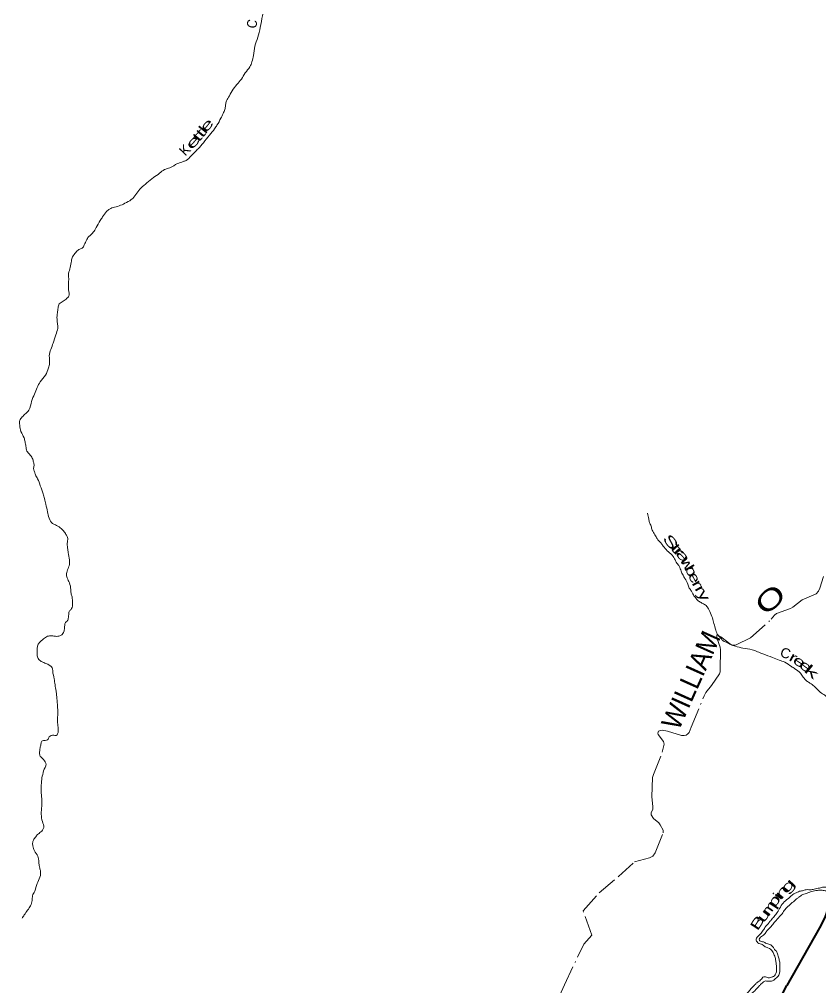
# Model space of a CAD drawing. Header units: feet. Extents: x -252658 to 9, y -366365 to -181930.
# Drawn here: x -86902 to -70742, y -229025 to -209495 of the extents above; entities that cross this region are included whole.
import ezdxf
from ezdxf.enums import TextEntityAlignment as Align

# ---------------------------------------------------------------- set-up
doc = ezdxf.new("R2010")
doc.units = ezdxf.units.FT
doc.header["$LTSCALE"] = 80
doc.linetypes.add('DOT_DASHED', pattern=[7.7, 5, -1.2, 0.3, -1.2])
for name, color, linetype, lineweight in [('26', 7, 'Continuous', 40), ('39', 7, 'Continuous', 13), ('44', 7, 'DOT_DASHED', 13)]:
    doc.layers.add(name, color=color, linetype=linetype, lineweight=lineweight)
doc.layers.add('41', color=7, linetype='Continuous')

msp = doc.modelspace()

# ---------------------------------------------------------------- linework, layer by layer
at = {"layer": '26'}
for points in [[(-62761.67, -219414.99), (-64643.41, -220176.48), (-64707.67, -220205.68), (-64789.62, -220247.75), (-64937.69, -220345.18), (-68672.46, -222990.37), (-68722.8, -223038.93), (-68778.29, -223099.62), (-68837.24, -223181.8), (-68891.83, -223267.26), (-70060.5, -225448.73), (-70108.04, -225543.92), (-70156, -225648.61), (-70195.23, -225753.3), (-70232.79, -225882.25), (-70364.4, -226408.06), (-70517.22, -227088.9), (-70617.4, -227489.8), (-70637.72, -227557.06), (-70672.6, -227639.95), (-70762.16, -227818.55), (-71425.79, -228983.95)], [(-73954.36, -232452.74), (-73917.79, -232133.25), (-73874.64, -231965.96), (-73834.67, -231853.49), (-73757.24, -231678.54), (-73684.81, -231543.57), (-73612.37, -231436.1), (-73519.82, -231311.59), (-72851.23, -230566.26), (-72663.07, -230390.64), (-71920.84, -229736.34), (-71805.22, -229620.36), (-71757.76, -229562.87), (-71722.79, -229517.88), (-71677.83, -229450.4), (-71620.64, -229356.39), (-71425.79, -228983.95)]]:
    msp.add_lwpolyline(points, dxfattribs=at)
at = {"layer": '39'}
for points in [[(-83438.87, -212247.65), (-83359.84, -212167.84), (-83299.05, -212108), (-83189.48, -211982.18), (-83069.64, -211830.29), (-82964.06, -211700.41), (-82917.25, -211630.39), (-82837.66, -211488.22), (-82792.67, -211396.05), (-82759.83, -211315.85), (-82745.06, -211235.5), (-82732.36, -211161.16), (-82685.34, -211067), (-82611.9, -210938.86), (-82516.36, -210808.89), (-82425.03, -210701.03), (-82347.61, -210576.94), (-82254.13, -210453), (-82211.04, -210348.74), (-82177.79, -210222.27), (-82154.08, -210037.37), (-82092.24, -209856.81), (-82044.3, -209658.03), (-82000.04, -209420.99), (-81947.53, -209157.87), (-81907.52, -208946.95), (-81901.72, -208743.79), (-81893.99, -208548.69), (-81866.93, -208440.27), (-81832.75, -208207.17), (-81817.62, -208084.57), (-81820.25, -207925.6), (-81819.31, -207818.97), (-81824.35, -207706.25), (-81827.51, -207607.64), (-81822.22, -207462.82), (-81835.31, -207352.05), (-81874.15, -207198.8), (-81903.45, -207103.99), (-81927, -207041.42), (-81952.61, -206982.85), (-81950.21, -206938.61), (-81892.95, -206822.4), (-81855.88, -206718.09), (-81834.37, -206555.3), (-81799.01, -206416.78), (-81786.1, -206318.3), (-81785.34, -206231.79), (-81824.32, -206094.64), (-81877.75, -206003.64), (-81933.25, -205918.66), (-81916.6, -205852.41), (-81900.13, -205806.28), (-81802.35, -205650.17), (-81753.27, -205549.99), (-81722.06, -205427.53), (-81731.51, -205359.04), (-81784.82, -205253.96), (-81832.08, -205144.91), (-81869.03, -205005.76), (-81872.11, -204899.1), (-81846.92, -204774.57), (-81823.96, -204676.18), (-81813.49, -204614.15)], [(-85951.48, -220716.85), (-85940.64, -220626.41), (-85899.54, -220520.12), (-85894.45, -220397.43), (-85915.26, -220250.38), (-85930.55, -220161.72), (-85933.46, -220034.94), (-85930.66, -219944.42), (-85962.27, -219883.79), (-86011.86, -219812.95), (-86079.59, -219747.99), (-86175.52, -219692.84), (-86235.52, -219662.15), (-86300.88, -219556.97), (-86335.89, -219425.89), (-86366.72, -219276.74), (-86395.85, -219161.8), (-86423.14, -219067.01), (-86479.98, -218905.56), (-86534.97, -218762.24), (-86578.44, -218679.38), (-86597.99, -218618.85), (-86615.56, -218560.35), (-86606.94, -218494.03), (-86616.39, -218425.54), (-86641.83, -218348.87), (-86699.36, -218265.88), (-86751.03, -218203.07), (-86770.27, -218106.33), (-86787.58, -218017.65), (-86808.93, -217932.97), (-86870.1, -217807.7), (-86895.07, -217676.71), (-86892.23, -217582.17), (-86843.43, -217514.18), (-86774.53, -217444.34), (-86711.66, -217376.47), (-86655.88, -217199.89), (-86598.34, -217051.49), (-86544.98, -216921.17), (-86479.67, -216803.02), (-86376.07, -216671.11), (-86312.52, -216524.78), (-86291.63, -216432.4), (-86298.36, -216283.46), (-86267.07, -216150.93), (-86221.77, -216024.56), (-86166.07, -215856.03), (-86128.79, -215727.58), (-86143.24, -215542.35), (-86136.07, -215411.63), (-86121.16, -215315.18), (-86098.35, -215232.89), (-86019.56, -215181.25), (-85942.69, -215119.53), (-85904.16, -215077.61), (-85911.08, -214950.79), (-85909.82, -214805.94), (-85908.85, -214695.29), (-85908.18, -214618.84), (-85874.99, -214498.4), (-85853.78, -214369.81), (-85830.96, -214287.52), (-85761.86, -214195.55), (-85701.09, -214137.72), (-85636.59, -214112.12), (-85593.8, -214042.06), (-85548.82, -213951.91), (-85506.02, -213881.85), (-85481.71, -213857.92), (-85412.82, -213790.1), (-85351.72, -213694.04), (-85272.16, -213553.88), (-85223.27, -213475.83), (-85144.02, -213371.88), (-85081.3, -213320.11), (-84984.57, -213284.72), (-84861.7, -213245.53), (-84744.72, -213190.19), (-84615.43, -213106.79), (-84536.18, -213002.84), (-84448.85, -212892.93), (-84331.49, -212795.34), (-84197.95, -212683.81), (-84074.69, -212600.36), (-83975.6, -212524.75), (-83870.82, -212487.41), (-83711.41, -212404.27), (-83600.57, -212362.96), (-83540.11, -212339.34), (-83438.87, -212247.65)], [(-74231.93, -219456.81), (-74208.85, -219573.7), (-74193.4, -219644.25), (-74161.88, -219714.94), (-74138.48, -219795.62), (-74114.8, -219844.11), (-74057.34, -219935.14), (-74023.71, -219993.78), (-73971.95, -220046.53), (-73930.22, -220099.2), (-73900.45, -220139.69), (-73812.9, -220235.01), (-73755.08, -220283.79), (-73689.59, -220374.89), (-73640.13, -220461.83), (-73592.49, -220526.62), (-73555.19, -220625.52), (-73517.73, -220706.32), (-73478.16, -220775.07), (-73422.87, -220884.19), (-73391.44, -220964.94), (-73345.79, -221027.7), (-73320.14, -221080.23), (-73268.58, -221157.13), (-73232.8, -221199.69), (-73168.97, -221250.53), (-73102.99, -221285.3), (-73037.13, -221334.15), (-72995.53, -221400.9), (-72934.5, -221542.26), (-72901.3, -221651.19), (-72868.23, -221774.21), (-72856.51, -221812.54), (-72811.23, -221917.55), (-72755.52, -221978.38), (-72709.78, -222031.09), (-72625.73, -222066.01), (-72557.77, -222104.82), (-72459.65, -222139.86), (-72309.33, -222177.36), (-72124.83, -222211.12), (-71904.59, -222293.49), (-71714.4, -222365.53), (-71580.29, -222418.99), (-71466.16, -222460.2), (-71330.33, -222547.88), (-71260.42, -222592.74), (-71150.75, -222684.21), (-71091.19, -222765.2), (-71019.54, -222840.26), (-70957.63, -222881.03), (-70871.82, -222946.14), (-70816.04, -222998.93), (-70726.42, -223086.21), (-70634.52, -223143.34), (-70568.8, -223208.28), (-70487.07, -223279.4), (-70328.85, -223333.06), (-70214.42, -223340.08), (-70055.71, -223337.41), (-69921.12, -223336.54), (-69832.59, -223319.19), (-69691.85, -223304.3), (-69421.07, -223348.86), (-69258.4, -223352.26), (-69097.84, -223367.72), (-69023.4, -223365.13)], [(-86847.52, -227626.48), (-86802.74, -227558.45), (-86735.59, -227460.44), (-86678.58, -227372.39), (-86645.49, -227264.03), (-86636.67, -227173.56), (-86591.65, -227079.38), (-86546.13, -226926.86), (-86486.75, -226798.6), (-86477.54, -226663.87), (-86497.01, -226593.29), (-86515.63, -226426.13), (-86529.24, -226373.7), (-86600.58, -226262.43), (-86620.27, -226218), (-86631.87, -226165.59), (-86633.26, -226095.16), (-86608.61, -226033), (-86559.81, -225965.01), (-86505.12, -225913.16), (-86436.27, -225849.36), (-86411.69, -225795.25), (-86436.75, -225674.32), (-86461.59, -225529.24), (-86452.11, -225364.34), (-86448.85, -225221.51), (-86458.23, -225144.97), (-86460.63, -224959.85), (-86455.73, -224859.29), (-86432.44, -224722.67), (-86385.01, -224582.24), (-86364.43, -224526.08), (-86382.05, -224473.62), (-86455.58, -224382.45), (-86481.49, -224360.09), (-86495.06, -224303.64), (-86484.01, -224189.05), (-86467.28, -224112.74), (-86448.69, -224054.55), (-86418.44, -224040.72), (-86384.28, -224039), (-86331.92, -224023.35), (-86301.29, -223967.28), (-86258.89, -223941.49), (-86210.58, -223929.83), (-86160.47, -223942.33), (-86130.01, -223904.36), (-86117.46, -223848.13), (-86124.56, -223741.43), (-86133.59, -223624.66), (-86128.53, -223505.99), (-86135.07, -223334.92), (-86142.14, -223224.2), (-86151.35, -223129.55), (-86160.65, -223044.97), (-86183.63, -222916.01), (-86200.65, -222795.14), (-86229.44, -222641.98), (-86240.88, -222571.46), (-86296.68, -222520.69), (-86330.66, -222502.29), (-86408.71, -222469.43), (-86478.71, -222434.63), (-86532.38, -222369.79), (-86541.79, -222297.27), (-86541, -222206.74), (-86536.35, -222134.35), (-86501.62, -222068.25), (-86414.57, -221990.52), (-86337.79, -221938.87), (-86249.32, -221929.56), (-86171.06, -221938.28), (-86088.64, -221930.93), (-86036.14, -221899.19), (-86001.34, -221825.04), (-85990.72, -221758.74), (-85984.08, -221688.37), (-85973.79, -221660.29), (-85941.42, -221634.41), (-85916.85, -221580.3), (-85908.32, -221524.04), (-85895.51, -221437.63), (-85861, -221395.67), (-85838.55, -221355.62), (-85833.74, -221265.13), (-85838.71, -221144.36), (-85860.14, -221067.72), (-85865.55, -220997.26), (-85894.46, -220858.18), (-85937.8, -220761.24), (-85951.48, -220716.85)], [(-72083.64, -228981.89), (-72073.47, -228969.89), (-72026.91, -228928.03), (-71970.28, -228884.25), (-71935.85, -228852.35), (-71907.4, -228814.37), (-71869.15, -228804.64), (-71835.09, -228814.99), (-71801.04, -228825.34), (-71748.78, -228821.76), (-71716.54, -228809.96), (-71690.34, -228800.13), (-71655.88, -228764.2), (-71643.6, -228738.15), (-71631.02, -228677.9), (-71632.48, -228615.52), (-71637.87, -228543.04), (-71649.22, -228462.46), (-71676.53, -228369.67), (-71710.04, -228296.96), (-71803.77, -228219.7), (-71873.83, -228190.93), (-71933.71, -228148.17), (-71989.81, -228131.6), (-72023.69, -228101.13), (-72039.53, -228074.83), (-72033.06, -228024.59), (-71982.34, -227966.67), (-71911.34, -227886.8), (-71864.49, -227812.76), (-71779.22, -227708.86), (-71742.64, -227660.88), (-71679.76, -227591), (-71616.76, -227507.04), (-71553.55, -227398.93), (-71476.31, -227294.96), (-71365.03, -227203.36), (-71302.27, -227147.56), (-71267.93, -227125.72), (-71205.42, -227098.09), (-71167.12, -227082.32), (-71090.64, -227064.86), (-71016.17, -227047.39), (-70949.94, -227053.99), (-70873.45, -227036.54), (-70766.81, -227015.32), (-70686.29, -226995.88), (-70606.02, -227004.62), (-70545.84, -227013.18), (-70479.68, -227027.83), (-70397.56, -227054.68), (-70329.23, -227051.24), (-70258.83, -227039.77), (-70174.47, -227040.49), (-70126.3, -227044.93), (-70047.67, -227011.4), (-69978.91, -226957.66), (-69926.35, -226919.88), (-69879.66, -226863.94), (-69863.33, -226833.9), (-69846.66, -226765.64), (-69878.45, -226725.12), (-69976.25, -226653.87), (-70037.88, -226580.91), (-70067.62, -226536.39), (-70091.27, -226483.88), (-70096.85, -226433.53), (-70106.17, -226350.96), (-70095.25, -226250.45), (-70053.95, -226122.04), (-70012.69, -225997.64), (-69959.17, -225849.21), (-69895.66, -225706.9), (-69850.78, -225628.82), (-69751.45, -225525.04), (-69686.53, -225451.15), (-69637.81, -225393.22), (-69561.05, -225343.57), (-69474.33, -225304.07), (-69369.6, -225272.78), (-69301.14, -225253.24), (-69232.76, -225243.77), (-69148.4, -225244.49), (-69066.16, -225257.26), (-69003.9, -225257.79), (-68953.79, -225270.29), (-68881.57, -225280.97), (-68803.04, -225259.51), (-68738.42, -225219.82), (-68695.7, -225157.81), (-68628.55, -225059.8)], [(-71973.57, -228982.25), (-71954.9, -228962.85), (-71922.52, -228934.96), (-71892.16, -228909.06), (-71867.92, -228893.17), (-71833.75, -228891.45), (-71769.52, -228896.03), (-71731.34, -228894.34), (-71697.07, -228880.55), (-71650.5, -228838.69), (-71618.12, -228810.8), (-71587.66, -228772.83), (-71571.22, -228730.72), (-71566.62, -228664.37), (-71564.21, -228618.11), (-71565.48, -228533.6), (-71580.84, -228452.98), (-71606.18, -228364.24), (-71633.67, -228291.57), (-71669.5, -228255.05), (-71703.17, -228200.44), (-71767.04, -228153.62), (-71851.15, -228124.73), (-71913.19, -228098.05), (-71957.29, -228087.61), (-71975.22, -228071.36), (-71970.8, -228025.12), (-71893.95, -227965.42), (-71837.11, -227897.49), (-71760.03, -227811.64), (-71691.02, -227729.73), (-71634.2, -227663.82), (-71587.51, -227607.89), (-71536.86, -227558.02), (-71475.81, -227468), (-71400.79, -227388.16), (-71313.74, -227310.43), (-71226.72, -227236.73), (-71182.2, -227198.88), (-71103.41, -227147.25), (-71057.07, -227131.55), (-71000.7, -227115.93), (-70924.09, -227084.39), (-70805.39, -227063.27), (-70710.96, -227060.06), (-70632.75, -227074.81), (-70582.62, -227085.3), (-70448.16, -227098.52), (-70347.79, -227105.41), (-70251.38, -227106.23), (-70170.88, -227088.81), (-70084.44, -227081.5), (-70018.09, -227074.02), (-69953.5, -227038.36), (-69910.99, -227000.49), (-69850.43, -226966.8), (-69783.75, -226921.1), (-69727.07, -226871.28), (-69724.44, -226800.88), (-69776.09, -226734.05), (-69822, -226701.46), (-69871.65, -226636.65), (-69953.22, -226547.43), (-69994.68, -226464.58), (-70014.4, -226422.16), (-70023.7, -226337.58), (-70002.59, -226221.06), (-69977.7, -226130.73), (-69924.25, -225990.35), (-69879.09, -225880.08), (-69835.98, -225773.81), (-69789.15, -225701.78), (-69746.39, -225635.74), (-69663.11, -225529.82), (-69604.33, -225469.96), (-69529.54, -225416.28), (-69440.78, -225372.77), (-69348.07, -225337.35), (-69285.65, -225319.77), (-69229.27, -225304.16), (-69181.05, -225302.56), (-69112.92, -225321.24), (-69054.97, -225355.94), (-68982.63, -225352.54), (-68898.08, -225331.13), (-68845.77, -225321.51), (-68769.27, -225302.05), (-68700.73, -225274.46), (-68635.93, -225214.66), (-68570.85, -225122.66)], [(-72083.64, -228981.89), (-72311.74, -229239.08), (-72526.3, -229479.94), (-72777.88, -229629.76), (-72994.9, -229753.84), (-73105.45, -229742.4), (-73265.36, -229659.88), (-73428.31, -229502.85), (-73742.64, -229378.14), (-74192.15, -229277.9), (-74315.39, -229312.59), (-74317.56, -229324.64), (-74231.32, -229347.86), (-74090.32, -229339.57), (-73703.17, -229437.01), (-73453.56, -229585.06), (-73326.7, -229731.57), (-73377.26, -229749.05), (-73450.21, -229786.38), (-73249.73, -229845.25), (-73022.06, -229827.98), (-72742.44, -229688.57), (-72394.9, -229437.3), (-72194.48, -229200.29), (-72072.2, -229087.09), (-71973.57, -228982.25)]]:
    msp.add_spline(points, degree=3, dxfattribs=at)
at = {"layer": '44'}
for points in [[(-75358.69, -227968.67), (-75530.27, -227474.24), (-75207.97, -227109.84), (-74817.54, -226784.14), (-74493.67, -226484.18), (-74195.47, -226407.56), (-74124.44, -226371.69), (-74078.13, -226307.64), (-73918.44, -225899.91), (-73920.55, -225845.4), (-73979.1, -225738.68), (-74005.54, -225697.99), (-74109.53, -225610.74), (-74159.31, -225537.93), (-74158.95, -225500.12), (-74128.35, -225423.35), (-74124.44, -225371.43), (-74148.76, -225173.54), (-74130, -224787.05), (-74113.99, -224729), (-73935.4, -224274.84), (-73896.5, -224115.86), (-73907.79, -224061.58), (-74015.41, -223917.92), (-74026.16, -223891.96), (-74010.94, -223853.51), (-73973.88, -223835.46), (-73936.23, -223833.36), (-73829.93, -223854.68), (-73544.91, -223939.06), (-73494.98, -223940.09), (-73455.25, -223931.72), (-73419.7, -223906.6), (-73395.68, -223881.63), (-73350.67, -223771.17), (-73092.89, -223138.55), (-73054.77, -223074.79), (-72942.65, -222934.13), (-72784.14, -222697.54), (-72767.23, -222653.13), (-72765.14, -222609.19), (-72758.66, -222210.42), (-72767.23, -222159.28), (-72825.51, -221988.5), (-72838.33, -221950.02), (-72833.07, -221917.97), (-72798.59, -221920.72), (-72756.85, -221948.67), (-72550.74, -222101.01), (-72502.68, -222116.38), (-72473.4, -222116.38), (-72442.19, -222109.76), (-72157.65, -221972.65), (-71736.69, -221592.77), (-71669.31, -221512.67), (-71631.33, -221480.69), (-71351.04, -221375.77), (-71303.35, -221351.53), (-71116.56, -221206.12), (-70834.13, -221083.09), (-70785.76, -221026.13), (-70760.95, -220970.8), (-70684.88, -220731.68)], [(-75905.39, -228969.51), (-75520.81, -228144.83), (-75358.69, -227968.67)], [(-75905.39, -228969.51), (-76070.84, -229327.34)]]:
    msp.add_lwpolyline(points, dxfattribs=at)

# ---------------------------------------------------------------- texts
at = {"layer": '41'}
for s, rotation, width, p in [('C', 79.485, 0.9, (-82112.95, -209603.91)), ('e', 50.818, 1.8, (-83049.57, -211691.4)), ('l', 51.767, 1.55, (-83119.01, -211781.16)), ('e', 47.162, 1.95, (-83329.73, -212033.43)), ('t', 50.401, 1.75, (-83242.18, -211932.22)), ('t', 51.687, 1.7, (-83170.15, -211849.7)), ('S', 307.948, 1.75, (-73845.12, -220094.5)), ('t', 310.802, 1.8, (-73739.2, -220215.05)), ('r', 311.562, 2.1, (-73666.94, -220293.98)), ('a', 308.728, 1.9, (-73591.07, -220381.98)), ('w', 301.136, 1.5, (-73515.16, -220524.93)), ('b', 300.363, 1.55, (-73441.01, -220666.54)), ('e', 297.511, 1.4, (-73374.59, -220801.4)), ('r', 299.27, 1.65, (-73312.56, -220930.04)), ('y', 298.303, 1.55, (-73180.86, -221160.12)), ('r', 300.235, 1.65, (-73253.35, -221036.58)), ('C', 342.673, 1.05, (-71479.37, -222373.89)), ('r', 332.202, 1.6, (-71337.11, -222449.24)), ('e', 326.685, 1.6, (-71222.96, -222528.33)), ('e', 323.856, 1.7, (-71099.71, -222620.15)), ('k', 319.689, 2.1, (-70988.59, -222727.1)), ('g', 48.375, 2, (-71334.8, -227037.79)), ('i', 56.994, 1.4, (-71528.82, -227231.76)), ('n', 50.798, 1.9, (-71448.56, -227153.58)), ('m', 53.895, 1.45, (-71706.89, -227480.62)), ('p', 56.412, 1.7, (-71603.15, -227334.84)), ('u', 52.989, 1.85, (-71815.62, -227625.83)), ('B', 56.929, 1.65, (-71934.76, -227768.39))]:
    msp.add_text(s, height=200, rotation=rotation, dxfattribs=dict(at, width=width)).set_placement(p, align=Align.CENTER)
msp.add_text('K', height=200, rotation=45.329, dxfattribs=at).set_placement((-83494.93, -212201.46), align=Align.CENTER)
at = {"layer": '44'}
for s, rotation, width, p in [('O', 42.064, 1.45, (-71849.37, -221543.22)), ('WILLIAM', 65.83, 0.95, (-73604.04, -223857.4))]:
    msp.add_text(s, height=400, rotation=rotation, dxfattribs=dict(at, width=width)).set_placement(p)

doc.saveas('drawing.dxf')
